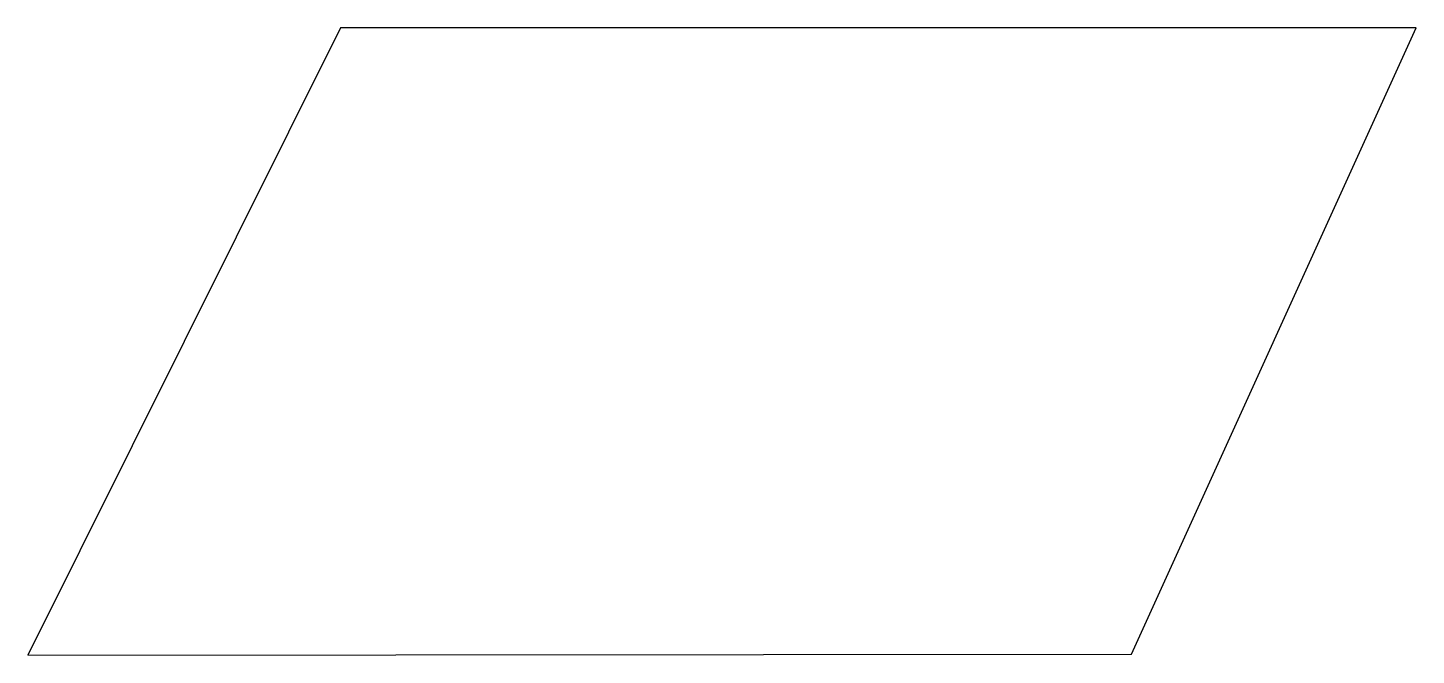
# Model space of a CAD drawing. Header units: millimetres. Extents: x 0 to 112, y 246 to 297.
import ezdxf

# ---------------------------------------------------------------- set-up
doc = ezdxf.new("R2010")
doc.units = ezdxf.units.MM
doc.layers.add('Layer_1', color=7, linetype='CONTINUOUS')

msp = doc.modelspace()

# ---------------------------------------------------------------- linework, layer by layer
at = {"layer": 'Layer_1', "color": 7}
msp.add_lwpolyline([(25.331269, 297), (0, 246.216949), (89.402729, 246.298694), (112.458, 297)], close=True, dxfattribs=at)

doc.saveas('drawing.dxf')
